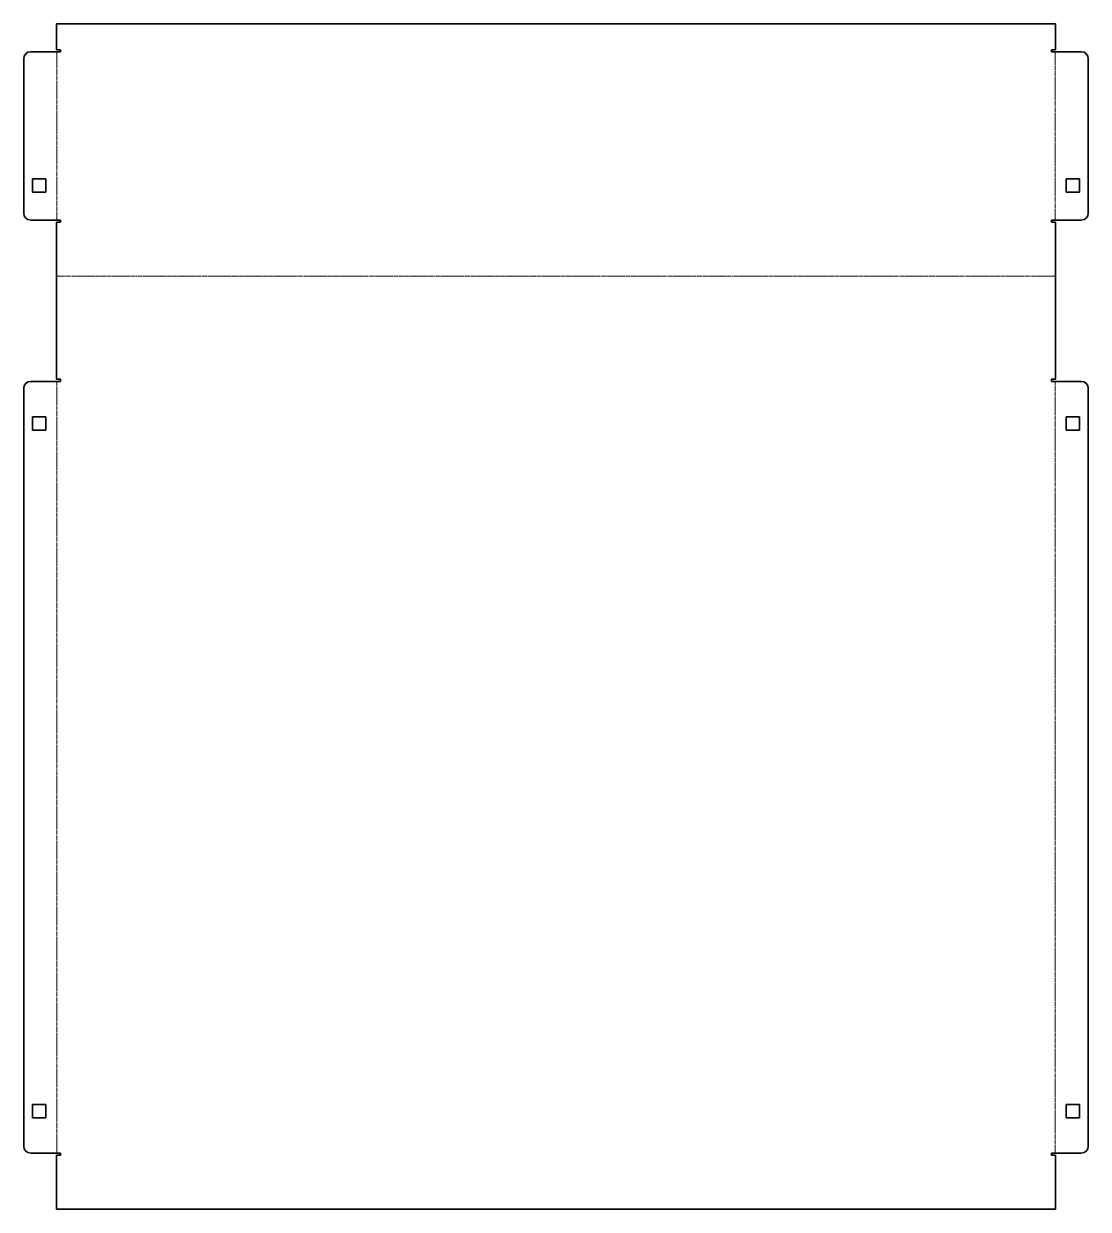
# Model space of a CAD drawing. Header units: inches. Extents: x 0 to 759, y 0 to 845.
import ezdxf

# ---------------------------------------------------------------- set-up
doc = ezdxf.new("R2010")
doc.units = ezdxf.units.IN
doc.header["$MEASUREMENT"] = 0
doc.linetypes.add('Chain', pattern=[13.68, 9.12, -1.14, 2.28, -1.14])
doc.layers.add('SIMUMAK Bend Centerline (ISO)', color=7, linetype='Chain', lineweight=9)
doc.layers.add('SIMUMAK Visible (ISO)', color=7, linetype='Continuous', lineweight=35)

# ---------------------------------------------------------------- blocks, each defined once
blk = doc.blocks.new('SLP-SMT-02-CT02_Sheet_SLP-SMT-02-CT02 (Desplegada)')
at = {"layer": 'SIMUMAK Bend Centerline (ISO)', "ltscale": 0.263158}
for p, q in [((-355.7, 282.43), (-355.7, 402.43)), ((355.7, 402.43), (355.7, 282.43)), ((-356, 242.5), (356, 242.5)), ((-355.7, 167.57), (-355.7, -382.43)), ((355.7, -382.43), (355.7, 167.57))]:
    blk.add_line(p, q, dxfattribs=at)
at = {"layer": 'SIMUMAK Visible (ISO)'}
for p, q in [((-356, 422.43), (-356, 403.93)), ((-356, 422.43), (356, 422.43)), ((356, 422.43), (356, 403.93)), ((-379.39, 287.43), (-379.39, 397.43)), ((-374.39, 402.43), (-353.25, 402.43)), ((-356, 403.93), (-353.25, 403.93)), ((-353.25, 403.93), (-353.25, 402.43)), ((353.25, 403.93), (356, 403.93)), ((353.25, 402.43), (353.25, 403.93)), ((353.25, 402.43), (374.39, 402.43)), ((379.39, 397.43), (379.39, 287.43)), ((-373.16, 302.43), (-373.16, 311.96)), ((-373.16, 311.96), (-363.63, 311.96)), ((-363.63, 311.96), (-363.63, 302.43)), ((363.63, 302.43), (363.63, 311.96)), ((363.63, 311.96), (373.16, 311.96)), ((373.16, 311.96), (373.16, 302.43)), ((-363.63, 302.43), (-373.16, 302.43)), ((373.16, 302.43), (363.63, 302.43)), ((-353.25, 282.43), (-374.39, 282.43)), ((-356, 280.93), (-356, 169.07)), ((-353.25, 280.93), (-356, 280.93)), ((-353.25, 282.43), (-353.25, 280.93)), ((353.25, 280.93), (353.25, 282.43)), ((374.39, 282.43), (353.25, 282.43)), ((356, 280.93), (353.25, 280.93)), ((356, 280.93), (356, 169.07)), ((-356, 169.07), (-353.25, 169.07)), ((-353.25, 169.07), (-353.25, 167.57)), ((353.25, 169.07), (356, 169.07)), ((353.25, 167.57), (353.25, 169.07)), ((-379.39, -377.43), (-379.39, 162.57)), ((-374.39, 167.57), (-353.25, 167.57)), ((353.25, 167.57), (374.39, 167.57)), ((379.39, 162.57), (379.39, -377.43)), ((-373.16, 142.33), (-363.63, 142.33)), ((-373.16, 132.81), (-373.16, 142.33)), ((-363.63, 142.33), (-363.63, 132.81)), ((363.63, 132.81), (363.63, 142.33)), ((363.63, 142.33), (373.16, 142.33)), ((373.16, 142.33), (373.16, 132.81)), ((-363.63, 132.81), (-373.16, 132.81)), ((373.16, 132.81), (363.63, 132.81)), ((-373.16, -347.67), (-363.63, -347.67)), ((-373.16, -357.19), (-373.16, -347.67)), ((-363.63, -347.67), (-363.63, -357.19)), ((363.63, -357.19), (363.63, -347.67)), ((363.63, -347.67), (373.16, -347.67)), ((373.16, -347.67), (373.16, -357.19)), ((-363.63, -357.19), (-373.16, -357.19)), ((373.16, -357.19), (363.63, -357.19)), ((-353.25, -382.43), (-374.39, -382.43)), ((-356, -383.93), (-356, -422.43)), ((-353.25, -383.93), (-356, -383.93)), ((-353.25, -382.43), (-353.25, -383.93)), ((353.25, -383.93), (353.25, -382.43)), ((374.39, -382.43), (353.25, -382.43)), ((356, -383.93), (353.25, -383.93)), ((356, -383.93), (356, -422.43)), ((-356, -422.43), (356, -422.43))]:
    blk.add_line(p, q, dxfattribs=at)
at = {"layer": 'SIMUMAK Visible (ISO)', "extrusion": (0, 0, -1)}
for centre, start, end in [((374.39, 397.43), 0, 90), ((-374.39, 397.43), 90, 180), ((374.39, 287.43), 270, 0), ((-374.39, 287.43), 180, 270), ((374.39, 162.57), 0, 90), ((-374.39, 162.57), 90, 180), ((374.39, -377.43), 270, 360), ((-374.39, -377.43), 180, 270)]:
    blk.add_arc(centre, 5, start, end, dxfattribs=at)

msp = doc.modelspace()

# ---------------------------------------------------------------- block references
msp.add_blockref('SLP-SMT-02-CT02_Sheet_SLP-SMT-02-CT02 (Desplegada)', (379.39, 422.43))

doc.saveas('drawing.dxf')
